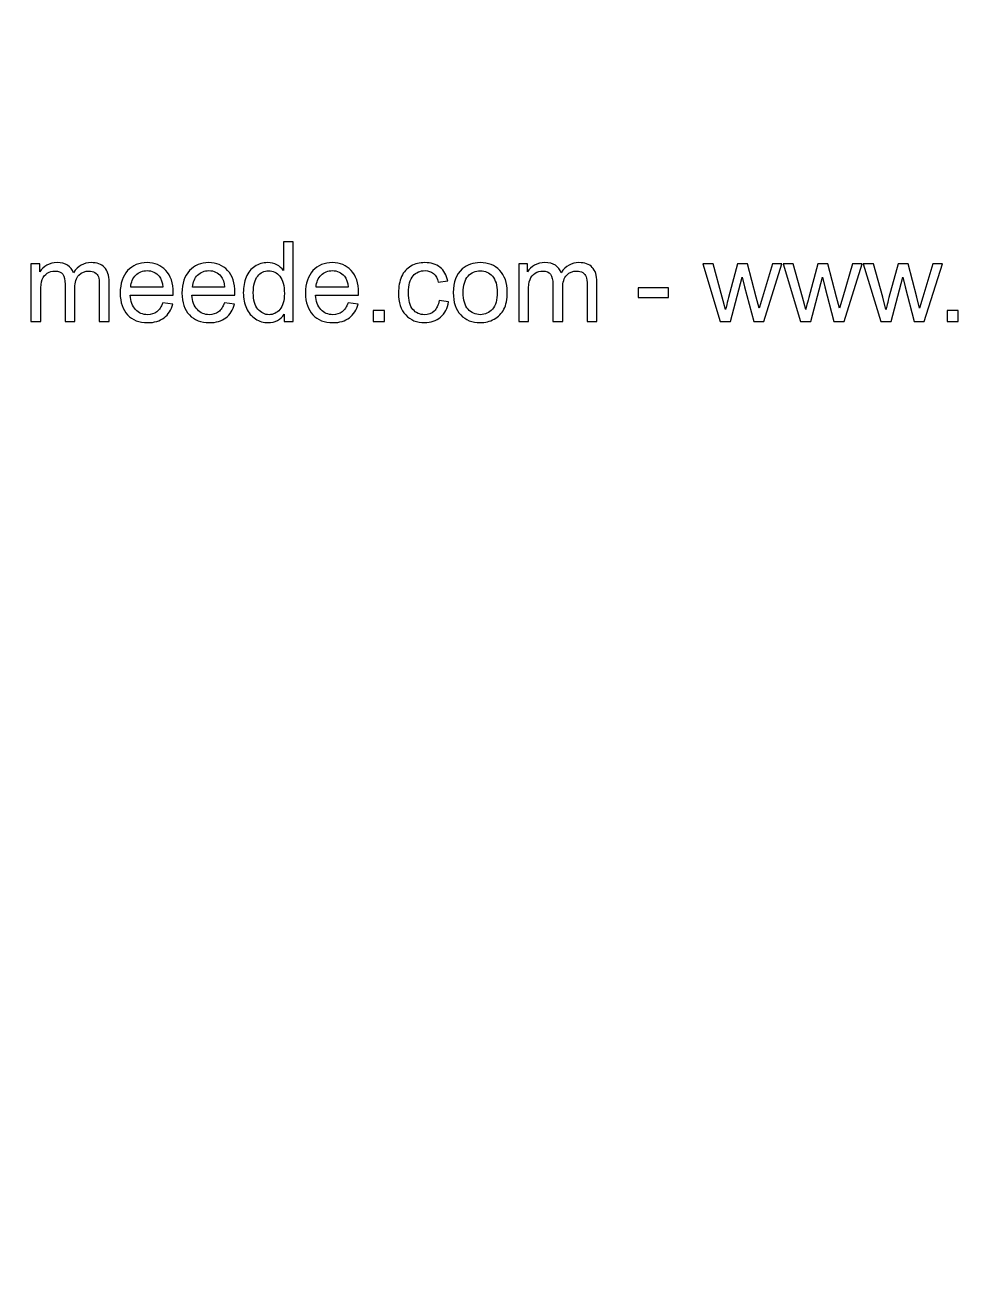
# Model space of a CAD drawing. Header units: millimetres. Extents: x -155 to 313, y -95 to 278.
# Drawn here: x -77.76 to -65.96, y 174.42 to 190.04 of the extents above; entities that cross this region are included whole.
import ezdxf

# ---------------------------------------------------------------- set-up
doc = ezdxf.new("R2010")
doc.units = ezdxf.units.MM
doc.header["$MEASUREMENT"] = 0
doc.layers.add('Layer 1', color=7, linetype='Continuous')

msp = doc.modelspace()

# ---------------------------------------------------------------- linework, layer by layer
at = {"layer": 'Layer 1', "color": 250, "lineweight": 20}
for points, knots in [([(-73.4549, 213.1171), (-73.4549, 213.1171), (-73.4549, 252.0068), (-73.4549, 252.0068), (-73.4549, 252.0068), (-73.4549, 258.2645), (-68.3312, 263.3881), (-62.0684, 263.3881), (-62.0684, 263.3881), (-62.0684, 263.3881), (-60.0864, 263.3881), (-60.0864, 263.3881), (-60.0864, 263.3881), (-59.4734, 271.3571), (-51.3971, 277.6608), (-41.5278, 277.6608), (-41.5278, 277.6608), (-31.6586, 277.6608), (-23.5874, 271.3571), (-22.9693, 263.3881), (-22.9693, 263.3881), (-22.9693, 263.3881), (-20.9873, 263.3881), (-20.9873, 263.3881), (-20.9873, 263.3881), (-14.7245, 263.3881), (-9.6008, 258.2645), (-9.6008, 252.0068), (-9.6008, 252.0068), (-9.6008, 252.0068), (-9.6008, 213.6228), (-9.6008, 213.6228), (-9.6008, 213.6228), (-7.5115, 213.2806), (-5.3762, 212.6778), (-3.2256, 211.7532), (-3.2256, 211.7532), (5.3921, 208.0599), (11.4659, 202.1036), (14.8323, 195.0285), (14.8323, 195.0285), (14.8323, 195.0285), (45.4261, 195.0285), (45.4261, 195.0285), (45.4261, 195.0285), (52.9506, 195.0285), (59.0908, 188.8986), (59.0908, 181.328), (59.0908, 181.328), (66.7124, 179.1519), (72.2907, 172.1024), (72.2907, 163.7401), (72.2907, 163.7401), (72.2907, 155.3777), (66.7124, 148.3282), (59.0908, 146.1521), (59.0908, 146.1521), (59.0908, 138.6122), (52.9506, 132.472), (45.4261, 132.472), (45.4261, 132.472), (45.4261, 132.472), (-4.564, 132.472), (-4.564, 132.472), (-4.564, 132.472), (-4.564, 132.472), (-4.564, -38.7846), (-4.564, -38.7846), (-4.564, -38.7846), (-4.564, -47.7957), (-11.9404, -55.167), (-20.9515, -55.167), (-20.9515, -55.167), (-20.9515, -55.167), (-22.4278, -55.167), (-22.4278, -55.167), (-22.4278, -55.167), (-22.4278, -55.167), (-22.4278, -59.9637), (-22.4278, -59.9637), (-22.4278, -59.9637), (-35.1629, -59.9637), (-47.8928, -59.9637), (-60.6279, -59.9637), (-60.6279, -59.9637), (-60.6279, -59.9637), (-60.6279, -55.167), (-60.6279, -55.167), (-60.6279, -55.167), (-60.6279, -55.167), (-62.1042, -55.167), (-62.1042, -55.167), (-62.1042, -55.167), (-71.1153, -55.167), (-78.4917, -47.7957), (-78.4917, -38.7846), (-78.4917, -38.7846), (-78.4917, -38.7846), (-78.4917, 132.472), (-78.4917, 132.472), (-78.4917, 132.472), (-95.155, 132.472), (-111.8184, 132.472), (-128.4817, 132.472), (-128.4817, 132.472), (-136.0063, 132.472), (-142.1516, 138.6122), (-142.1516, 146.1521), (-142.1516, 146.1521), (-149.7681, 148.3282), (-155.3464, 155.3777), (-155.3464, 163.7401), (-155.3464, 163.7401), (-155.3464, 172.1024), (-149.7681, 179.1519), (-142.1516, 181.328), (-142.1516, 181.328), (-142.1516, 188.8986), (-136.0063, 195.0285), (-128.4817, 195.0285), (-128.4817, 195.0285), (-128.4817, 195.0285), (-98.1128, 195.0285), (-98.1128, 195.0285), (-98.1128, 195.0285), (-92.9891, 206.3179), (-83.3906, 211.7992), (-73.4549, 213.1171)], [0, 0, 0, 0, 0.030303, 0.030303, 0.030303, 0.030303, 0.0606061, 0.0606061, 0.0606061, 0.0606061, 0.0909091, 0.0909091, 0.0909091, 0.0909091, 0.1212121, 0.1212121, 0.1212121, 0.1212121, 0.1515152, 0.1515152, 0.1515152, 0.1515152, 0.1818182, 0.1818182, 0.1818182, 0.1818182, 0.2121212, 0.2121212, 0.2121212, 0.2121212, 0.2424242, 0.2424242, 0.2424242, 0.2424242, 0.2727273, 0.2727273, 0.2727273, 0.2727273, 0.3030303, 0.3030303, 0.3030303, 0.3030303, 0.3333333, 0.3333333, 0.3333333, 0.3333333, 0.3636364, 0.3636364, 0.3636364, 0.3636364, 0.3939394, 0.3939394, 0.3939394, 0.3939394, 0.4242424, 0.4242424, 0.4242424, 0.4242424, 0.4545455, 0.4545455, 0.4545455, 0.4545455, 0.4848485, 0.4848485, 0.4848485, 0.4848485, 0.5151515, 0.5151515, 0.5151515, 0.5151515, 0.5454545, 0.5454545, 0.5454545, 0.5454545, 0.5757576, 0.5757576, 0.5757576, 0.5757576, 0.6060606, 0.6060606, 0.6060606, 0.6060606, 0.6363636, 0.6363636, 0.6363636, 0.6363636, 0.6666667, 0.6666667, 0.6666667, 0.6666667, 0.6969697, 0.6969697, 0.6969697, 0.6969697, 0.7272727, 0.7272727, 0.7272727, 0.7272727, 0.7575758, 0.7575758, 0.7575758, 0.7575758, 0.7878788, 0.7878788, 0.7878788, 0.7878788, 0.8181818, 0.8181818, 0.8181818, 0.8181818, 0.8484848, 0.8484848, 0.8484848, 0.8484848, 0.8787879, 0.8787879, 0.8787879, 0.8787879, 0.9090909, 0.9090909, 0.9090909, 0.9090909, 0.9393939, 0.9393939, 0.9393939, 0.9393939, 1, 1, 1, 1]), ([(-63.6571, 128.0227), (-63.6571, 128.0227), (-62.6559, 130.776), (-62.6559, 130.776), (-62.6559, 130.776), (-62.6559, 130.776), (-58.4211, 140.8854), (-57.2717, 144.8188), (-57.2717, 144.8188), (-61.3839, 143.1229), (-63.0799, 143.3068), (-64.8984, 144.5736), (-64.8984, 144.5736), (-61.3839, 145.8456), (-57.5731, 148.6909), (-58.2985, 154.0189), (-58.2985, 154.0189), (-59.0239, 159.3418), (-66.6506, 164.0619), (-65.6851, 170.8406), (-65.6851, 170.8406), (-64.7145, 177.6194), (-55.9997, 177.8595), (-56.3624, 185.1235), (-56.3624, 185.1235), (-56.7251, 192.3875), (-57.0725, 192.1883), (-57.0725, 192.1883), (-57.0725, 192.1883), (-57.0725, 192.1883), (-58.794, 192.1883), (-58.794, 192.8218), (-58.794, 192.8218), (-58.794, 193.4603), (-58.4313, 194.1244), (-58.4313, 194.1244), (-58.4313, 194.1244), (-59.7135, 194.3696), (-59.5858, 196.2597), (-58.6152, 196.7245), (-58.6152, 196.7245), (-58.6152, 196.7245), (-60.306, 197.0259), (-59.642, 198.1446), (-59.642, 198.1446), (-58.9779, 199.2633), (-56.8273, 199.9938), (-56.6485, 199.2072), (-56.6485, 199.2072), (-56.4646, 198.4205), (-56.4952, 198.1446), (-56.4952, 198.1446), (-56.4952, 198.1446), (-56.4952, 198.1446), (-54.5898, 201.8686), (-52.8683, 201.8379), (-52.8683, 201.8379), (-51.1417, 201.8073), (-50.6615, 200.2646), (-50.6615, 200.2646), (-50.6615, 200.2646), (-50.6615, 200.2646), (-45.9108, 198.2059), (-45.7933, 194.6403), (-45.7933, 194.6403), (-45.6707, 191.0696), (-48.3015, 192.0657), (-48.5722, 189.4656), (-48.5722, 189.4656), (-48.843, 186.8654), (-47.6374, 186.3802), (-46.5749, 186.6815), (-46.5749, 186.6815), (-45.5174, 186.988), (-41.4768, 190.3902), (-38.8715, 193.353), (-38.8715, 193.353), (-36.2714, 196.321), (-35.4847, 197.833), (-34.0901, 198.4971), (-34.0901, 198.4971), (-34.1514, 199.8304), (-34.509, 199.626), (-34.509, 199.626), (-34.509, 199.626), (-34.509, 199.626), (-36.016, 198.635), (-36.6085, 199.8406), (-36.6085, 199.8406), (-39.7961, 197.1894), (-41.5943, 194.8089), (-41.5943, 194.8089), (-41.5943, 194.8089), (-41.5943, 194.8089), (-65.0772, 219.9827), (-85.1734, 199.4064), (-85.1734, 199.4064), (-112.365, 171.2595), (-65.0517, 129.2487), (-63.6571, 128.0227)], [0, 0, 0, 0, 0.0384615, 0.0384615, 0.0384615, 0.0384615, 0.0769231, 0.0769231, 0.0769231, 0.0769231, 0.1153846, 0.1153846, 0.1153846, 0.1153846, 0.1538462, 0.1538462, 0.1538462, 0.1538462, 0.1923077, 0.1923077, 0.1923077, 0.1923077, 0.2307692, 0.2307692, 0.2307692, 0.2307692, 0.2692308, 0.2692308, 0.2692308, 0.2692308, 0.3076923, 0.3076923, 0.3076923, 0.3076923, 0.3461538, 0.3461538, 0.3461538, 0.3461538, 0.3846154, 0.3846154, 0.3846154, 0.3846154, 0.4230769, 0.4230769, 0.4230769, 0.4230769, 0.4615385, 0.4615385, 0.4615385, 0.4615385, 0.5, 0.5, 0.5, 0.5, 0.5384615, 0.5384615, 0.5384615, 0.5384615, 0.5769231, 0.5769231, 0.5769231, 0.5769231, 0.6153846, 0.6153846, 0.6153846, 0.6153846, 0.6538462, 0.6538462, 0.6538462, 0.6538462, 0.6923077, 0.6923077, 0.6923077, 0.6923077, 0.7307692, 0.7307692, 0.7307692, 0.7307692, 0.7692308, 0.7692308, 0.7692308, 0.7692308, 0.8076923, 0.8076923, 0.8076923, 0.8076923, 0.8461538, 0.8461538, 0.8461538, 0.8461538, 0.8846154, 0.8846154, 0.8846154, 0.8846154, 0.9230769, 0.9230769, 0.9230769, 0.9230769, 1, 1, 1, 1])]:
    msp.add_open_spline(points, degree=3, knots=knots, dxfattribs=at)
at = {"layer": 'Layer 1', "color": 7}
for points, knots in [([(-74.5073, 186.3209), (-74.5073, 186.3209), (-74.5073, 186.4126), (-74.5073, 186.4126), (-74.5073, 186.4126), (-74.5531, 186.3413), (-74.6204, 186.3056), (-74.7094, 186.3056), (-74.7094, 186.3056), (-74.767, 186.3056), (-74.8199, 186.3214), (-74.868, 186.3532), (-74.868, 186.3532), (-74.9163, 186.3848), (-74.9537, 186.4291), (-74.9804, 186.4858), (-74.9804, 186.4858), (-75.0069, 186.5427), (-75.0201, 186.6079), (-75.0201, 186.6818), (-75.0201, 186.6818), (-75.0201, 186.7538), (-75.008, 186.819), (-74.9841, 186.8778), (-74.9841, 186.8778), (-74.96, 186.9363), (-74.924, 186.9814), (-74.8759, 187.0125), (-74.8759, 187.0125), (-74.8281, 187.0438), (-74.7742, 187.0594), (-74.715, 187.0594), (-74.715, 187.0594), (-74.6713, 187.0594), (-74.6325, 187.0501), (-74.5986, 187.0318), (-74.5986, 187.0318), (-74.5647, 187.0134), (-74.5371, 186.9893), (-74.5157, 186.9598), (-74.5157, 186.9598), (-74.5157, 186.9598), (-74.5157, 187.3186), (-74.5157, 187.3186), (-74.5157, 187.3186), (-74.5157, 187.3186), (-74.3931, 187.3186), (-74.3931, 187.3186), (-74.3931, 187.3186), (-74.3931, 187.3186), (-74.3931, 186.3209), (-74.3931, 186.3209), (-74.3931, 186.3209), (-74.3931, 186.3209), (-74.5073, 186.3209), (-74.5073, 186.3209)], [0, 0, 0, 0, 0.0666667, 0.0666667, 0.0666667, 0.0666667, 0.1333333, 0.1333333, 0.1333333, 0.1333333, 0.2, 0.2, 0.2, 0.2, 0.2666667, 0.2666667, 0.2666667, 0.2666667, 0.3333333, 0.3333333, 0.3333333, 0.3333333, 0.4, 0.4, 0.4, 0.4, 0.4666667, 0.4666667, 0.4666667, 0.4666667, 0.5333333, 0.5333333, 0.5333333, 0.5333333, 0.6, 0.6, 0.6, 0.6, 0.6666667, 0.6666667, 0.6666667, 0.6666667, 0.7333333, 0.7333333, 0.7333333, 0.7333333, 0.8, 0.8, 0.8, 0.8, 0.8666667, 0.8666667, 0.8666667, 0.8666667, 1, 1, 1, 1]), ([(-77.6848, 186.3209), (-77.6848, 186.3209), (-77.6848, 187.0441), (-77.6848, 187.0441), (-77.6848, 187.0441), (-77.6848, 187.0441), (-77.5748, 187.0441), (-77.5748, 187.0441), (-77.5748, 187.0441), (-77.5748, 187.0441), (-77.5748, 186.9419), (-77.5748, 186.9419), (-77.5748, 186.9419), (-77.5522, 186.9772), (-77.522, 187.0058), (-77.4844, 187.0271), (-77.4844, 187.0271), (-77.4468, 187.0487), (-77.4041, 187.0594), (-77.356, 187.0594), (-77.356, 187.0594), (-77.3026, 187.0594), (-77.2587, 187.0483), (-77.2245, 187.0262), (-77.2245, 187.0262), (-77.1904, 187.0039), (-77.1663, 186.973), (-77.1523, 186.9331), (-77.1523, 186.9331), (-77.0947, 187.0174), (-77.0202, 187.0594), (-76.9282, 187.0594), (-76.9282, 187.0594), (-76.8562, 187.0594), (-76.8007, 187.0397), (-76.7622, 187), (-76.7622, 187), (-76.7234, 186.9602), (-76.7039, 186.8992), (-76.7039, 186.8167), (-76.7039, 186.8167), (-76.7039, 186.8167), (-76.7039, 186.3209), (-76.7039, 186.3209), (-76.7039, 186.3209), (-76.7039, 186.3209), (-76.8265, 186.3209), (-76.8265, 186.3209), (-76.8265, 186.3209), (-76.8265, 186.3209), (-76.8265, 186.7761), (-76.8265, 186.7761), (-76.8265, 186.7761), (-76.8265, 186.8248), (-76.8307, 186.8601), (-76.8386, 186.8817), (-76.8386, 186.8817), (-76.8465, 186.9033), (-76.8609, 186.9205), (-76.882, 186.9338), (-76.882, 186.9338), (-76.9029, 186.947), (-76.9275, 186.9535), (-76.9556, 186.9535), (-76.9556, 186.9535), (-77.0067, 186.9535), (-77.049, 186.9366), (-77.0827, 186.9029), (-77.0827, 186.9029), (-77.1163, 186.869), (-77.133, 186.8149), (-77.133, 186.7405), (-77.133, 186.7405), (-77.133, 186.7405), (-77.133, 186.3209), (-77.133, 186.3209), (-77.133, 186.3209), (-77.133, 186.3209), (-77.2557, 186.3209), (-77.2557, 186.3209), (-77.2557, 186.3209), (-77.2557, 186.3209), (-77.2557, 186.7902), (-77.2557, 186.7902), (-77.2557, 186.7902), (-77.2557, 186.8446), (-77.2657, 186.8855), (-77.2856, 186.9126), (-77.2856, 186.9126), (-77.3056, 186.9398), (-77.3383, 186.9535), (-77.3836, 186.9535), (-77.3836, 186.9535), (-77.418, 186.9535), (-77.4498, 186.9444), (-77.4791, 186.9263), (-77.4791, 186.9263), (-77.5083, 186.9082), (-77.5295, 186.8817), (-77.5427, 186.8467), (-77.5427, 186.8467), (-77.5557, 186.8118), (-77.5622, 186.7614), (-77.5622, 186.6957), (-77.5622, 186.6957), (-77.5622, 186.6957), (-77.5622, 186.3209), (-77.5622, 186.3209), (-77.5622, 186.3209), (-77.5622, 186.3209), (-77.6848, 186.3209), (-77.6848, 186.3209)], [0, 0, 0, 0, 0.0344828, 0.0344828, 0.0344828, 0.0344828, 0.0689655, 0.0689655, 0.0689655, 0.0689655, 0.1034483, 0.1034483, 0.1034483, 0.1034483, 0.137931, 0.137931, 0.137931, 0.137931, 0.1724138, 0.1724138, 0.1724138, 0.1724138, 0.2068966, 0.2068966, 0.2068966, 0.2068966, 0.2413793, 0.2413793, 0.2413793, 0.2413793, 0.2758621, 0.2758621, 0.2758621, 0.2758621, 0.3103448, 0.3103448, 0.3103448, 0.3103448, 0.3448276, 0.3448276, 0.3448276, 0.3448276, 0.3793103, 0.3793103, 0.3793103, 0.3793103, 0.4137931, 0.4137931, 0.4137931, 0.4137931, 0.4482759, 0.4482759, 0.4482759, 0.4482759, 0.4827586, 0.4827586, 0.4827586, 0.4827586, 0.5172414, 0.5172414, 0.5172414, 0.5172414, 0.5517241, 0.5517241, 0.5517241, 0.5517241, 0.5862069, 0.5862069, 0.5862069, 0.5862069, 0.6206897, 0.6206897, 0.6206897, 0.6206897, 0.6551724, 0.6551724, 0.6551724, 0.6551724, 0.6896552, 0.6896552, 0.6896552, 0.6896552, 0.7241379, 0.7241379, 0.7241379, 0.7241379, 0.7586207, 0.7586207, 0.7586207, 0.7586207, 0.7931034, 0.7931034, 0.7931034, 0.7931034, 0.8275862, 0.8275862, 0.8275862, 0.8275862, 0.862069, 0.862069, 0.862069, 0.862069, 0.8965517, 0.8965517, 0.8965517, 0.8965517, 0.9310345, 0.9310345, 0.9310345, 0.9310345, 1, 1, 1, 1]), ([(-76.0309, 186.555), (-76.0309, 186.555), (-75.9041, 186.5383), (-75.9041, 186.5383), (-75.9041, 186.5383), (-75.9238, 186.4647), (-75.9607, 186.4073), (-76.0146, 186.3666), (-76.0146, 186.3666), (-76.0685, 186.326), (-76.1372, 186.3056), (-76.2211, 186.3056), (-76.2211, 186.3056), (-76.3265, 186.3056), (-76.4101, 186.3381), (-76.4719, 186.4031), (-76.4719, 186.4031), (-76.5337, 186.4679), (-76.5645, 186.5592), (-76.5645, 186.6764), (-76.5645, 186.6764), (-76.5645, 186.7977), (-76.5334, 186.892), (-76.471, 186.9588), (-76.471, 186.9588), (-76.4085, 187.026), (-76.3274, 187.0594), (-76.2278, 187.0594), (-76.2278, 187.0594), (-76.1314, 187.0594), (-76.0527, 187.0267), (-75.9916, 186.9609), (-75.9916, 186.9609), (-75.9305, 186.8952), (-75.8999, 186.8028), (-75.8999, 186.6836), (-75.8999, 186.6836), (-75.8999, 186.6764), (-75.9001, 186.6655), (-75.9006, 186.6511), (-75.9006, 186.6511), (-75.9006, 186.6511), (-76.4391, 186.6511), (-76.4391, 186.6511), (-76.4391, 186.6511), (-76.4345, 186.5719), (-76.4122, 186.5111), (-76.3718, 186.4691), (-76.3718, 186.4691), (-76.3316, 186.427), (-76.2812, 186.4059), (-76.2211, 186.4059), (-76.2211, 186.4059), (-76.1763, 186.4059), (-76.1379, 186.4177), (-76.1063, 186.4414), (-76.1063, 186.4414), (-76.0745, 186.4651), (-76.0495, 186.503), (-76.0309, 186.555)], [0, 0, 0, 0, 0.0625, 0.0625, 0.0625, 0.0625, 0.125, 0.125, 0.125, 0.125, 0.1875, 0.1875, 0.1875, 0.1875, 0.25, 0.25, 0.25, 0.25, 0.3125, 0.3125, 0.3125, 0.3125, 0.375, 0.375, 0.375, 0.375, 0.4375, 0.4375, 0.4375, 0.4375, 0.5, 0.5, 0.5, 0.5, 0.5625, 0.5625, 0.5625, 0.5625, 0.625, 0.625, 0.625, 0.625, 0.6875, 0.6875, 0.6875, 0.6875, 0.75, 0.75, 0.75, 0.75, 0.8125, 0.8125, 0.8125, 0.8125, 0.875, 0.875, 0.875, 0.875, 1, 1, 1, 1]), ([(-75.2559, 186.555), (-75.2559, 186.555), (-75.1291, 186.5383), (-75.1291, 186.5383), (-75.1291, 186.5383), (-75.1488, 186.4647), (-75.1857, 186.4073), (-75.2396, 186.3666), (-75.2396, 186.3666), (-75.2935, 186.326), (-75.3622, 186.3056), (-75.4461, 186.3056), (-75.4461, 186.3056), (-75.5515, 186.3056), (-75.6351, 186.3381), (-75.6969, 186.4031), (-75.6969, 186.4031), (-75.7587, 186.4679), (-75.7895, 186.5592), (-75.7895, 186.6764), (-75.7895, 186.6764), (-75.7895, 186.7977), (-75.7584, 186.892), (-75.696, 186.9588), (-75.696, 186.9588), (-75.6335, 187.026), (-75.5524, 187.0594), (-75.4528, 187.0594), (-75.4528, 187.0594), (-75.3564, 187.0594), (-75.2777, 187.0267), (-75.2166, 186.9609), (-75.2166, 186.9609), (-75.1555, 186.8952), (-75.1249, 186.8028), (-75.1249, 186.6836), (-75.1249, 186.6836), (-75.1249, 186.6764), (-75.1251, 186.6655), (-75.1256, 186.6511), (-75.1256, 186.6511), (-75.1256, 186.6511), (-75.6641, 186.6511), (-75.6641, 186.6511), (-75.6641, 186.6511), (-75.6595, 186.5719), (-75.6372, 186.5111), (-75.5968, 186.4691), (-75.5968, 186.4691), (-75.5566, 186.427), (-75.5062, 186.4059), (-75.4461, 186.4059), (-75.4461, 186.4059), (-75.4013, 186.4059), (-75.3629, 186.4177), (-75.3313, 186.4414), (-75.3313, 186.4414), (-75.2995, 186.4651), (-75.2745, 186.503), (-75.2559, 186.555)], [0, 0, 0, 0, 0.0625, 0.0625, 0.0625, 0.0625, 0.125, 0.125, 0.125, 0.125, 0.1875, 0.1875, 0.1875, 0.1875, 0.25, 0.25, 0.25, 0.25, 0.3125, 0.3125, 0.3125, 0.3125, 0.375, 0.375, 0.375, 0.375, 0.4375, 0.4375, 0.4375, 0.4375, 0.5, 0.5, 0.5, 0.5, 0.5625, 0.5625, 0.5625, 0.5625, 0.625, 0.625, 0.625, 0.625, 0.6875, 0.6875, 0.6875, 0.6875, 0.75, 0.75, 0.75, 0.75, 0.8125, 0.8125, 0.8125, 0.8125, 0.875, 0.875, 0.875, 0.875, 1, 1, 1, 1]), ([(-73.7059, 186.555), (-73.7059, 186.555), (-73.5791, 186.5383), (-73.5791, 186.5383), (-73.5791, 186.5383), (-73.5988, 186.4647), (-73.6357, 186.4073), (-73.6896, 186.3666), (-73.6896, 186.3666), (-73.7435, 186.326), (-73.8122, 186.3056), (-73.8961, 186.3056), (-73.8961, 186.3056), (-74.0015, 186.3056), (-74.0851, 186.3381), (-74.1469, 186.4031), (-74.1469, 186.4031), (-74.2087, 186.4679), (-74.2395, 186.5592), (-74.2395, 186.6764), (-74.2395, 186.6764), (-74.2395, 186.7977), (-74.2084, 186.892), (-74.146, 186.9588), (-74.146, 186.9588), (-74.0835, 187.026), (-74.0024, 187.0594), (-73.9028, 187.0594), (-73.9028, 187.0594), (-73.8064, 187.0594), (-73.7277, 187.0267), (-73.6666, 186.9609), (-73.6666, 186.9609), (-73.6055, 186.8952), (-73.5749, 186.8028), (-73.5749, 186.6836), (-73.5749, 186.6836), (-73.5749, 186.6764), (-73.5751, 186.6655), (-73.5756, 186.6511), (-73.5756, 186.6511), (-73.5756, 186.6511), (-74.1141, 186.6511), (-74.1141, 186.6511), (-74.1141, 186.6511), (-74.1095, 186.5719), (-74.0872, 186.5111), (-74.0468, 186.4691), (-74.0468, 186.4691), (-74.0066, 186.427), (-73.9562, 186.4059), (-73.8961, 186.4059), (-73.8961, 186.4059), (-73.8513, 186.4059), (-73.8129, 186.4177), (-73.7813, 186.4414), (-73.7813, 186.4414), (-73.7495, 186.4651), (-73.7245, 186.503), (-73.7059, 186.555)], [0, 0, 0, 0, 0.0625, 0.0625, 0.0625, 0.0625, 0.125, 0.125, 0.125, 0.125, 0.1875, 0.1875, 0.1875, 0.1875, 0.25, 0.25, 0.25, 0.25, 0.3125, 0.3125, 0.3125, 0.3125, 0.375, 0.375, 0.375, 0.375, 0.4375, 0.4375, 0.4375, 0.4375, 0.5, 0.5, 0.5, 0.5, 0.5625, 0.5625, 0.5625, 0.5625, 0.625, 0.625, 0.625, 0.625, 0.6875, 0.6875, 0.6875, 0.6875, 0.75, 0.75, 0.75, 0.75, 0.8125, 0.8125, 0.8125, 0.8125, 0.875, 0.875, 0.875, 0.875, 1, 1, 1, 1]), ([(-72.5647, 186.5856), (-72.5647, 186.5856), (-72.4448, 186.5689), (-72.4448, 186.5689), (-72.4448, 186.5689), (-72.4581, 186.4865), (-72.4915, 186.4222), (-72.5456, 186.3755), (-72.5456, 186.3755), (-72.5997, 186.3288), (-72.6664, 186.3056), (-72.7451, 186.3056), (-72.7451, 186.3056), (-72.8438, 186.3056), (-72.9232, 186.3379), (-72.9832, 186.4024), (-72.9832, 186.4024), (-73.0433, 186.467), (-73.0733, 186.5594), (-73.0733, 186.6797), (-73.0733, 186.6797), (-73.0733, 186.7577), (-73.0603, 186.8258), (-73.0345, 186.8843), (-73.0345, 186.8843), (-73.0087, 186.9426), (-72.9695, 186.9865), (-72.9165, 187.0155), (-72.9165, 187.0155), (-72.8638, 187.0448), (-72.8064, 187.0594), (-72.7442, 187.0594), (-72.7442, 187.0594), (-72.6659, 187.0594), (-72.6016, 187.0397), (-72.5519, 187), (-72.5519, 187), (-72.502, 186.9602), (-72.4699, 186.9038), (-72.456, 186.8309), (-72.456, 186.8309), (-72.456, 186.8309), (-72.5744, 186.8128), (-72.5744, 186.8128), (-72.5744, 186.8128), (-72.5858, 186.8613), (-72.6058, 186.8978), (-72.6348, 186.9224), (-72.6348, 186.9224), (-72.6636, 186.9468), (-72.6984, 186.9591), (-72.7393, 186.9591), (-72.7393, 186.9591), (-72.8011, 186.9591), (-72.8512, 186.937), (-72.89, 186.8929), (-72.89, 186.8929), (-72.9286, 186.8485), (-72.9479, 186.7789), (-72.9479, 186.6832), (-72.9479, 186.6832), (-72.9479, 186.5861), (-72.9293, 186.5157), (-72.8921, 186.4719), (-72.8921, 186.4719), (-72.8547, 186.428), (-72.8062, 186.4059), (-72.7465, 186.4059), (-72.7465, 186.4059), (-72.6982, 186.4059), (-72.658, 186.4205), (-72.626, 186.45), (-72.626, 186.45), (-72.5937, 186.4793), (-72.5733, 186.5246), (-72.5647, 186.5856)], [0, 0, 0, 0, 0.05, 0.05, 0.05, 0.05, 0.1, 0.1, 0.1, 0.1, 0.15, 0.15, 0.15, 0.15, 0.2, 0.2, 0.2, 0.2, 0.25, 0.25, 0.25, 0.25, 0.3, 0.3, 0.3, 0.3, 0.35, 0.35, 0.35, 0.35, 0.4, 0.4, 0.4, 0.4, 0.45, 0.45, 0.45, 0.45, 0.5, 0.5, 0.5, 0.5, 0.55, 0.55, 0.55, 0.55, 0.6, 0.6, 0.6, 0.6, 0.65, 0.65, 0.65, 0.65, 0.7, 0.7, 0.7, 0.7, 0.75, 0.75, 0.75, 0.75, 0.8, 0.8, 0.8, 0.8, 0.85, 0.85, 0.85, 0.85, 0.9, 0.9, 0.9, 0.9, 1, 1, 1, 1]), ([(-72.3863, 186.6825), (-72.3863, 186.816), (-72.3492, 186.915), (-72.2746, 186.9793), (-72.2746, 186.9793), (-72.2126, 187.0327), (-72.1367, 187.0594), (-72.0473, 187.0594), (-72.0473, 187.0594), (-71.9481, 187.0594), (-71.8668, 187.0269), (-71.8036, 186.9619), (-71.8036, 186.9619), (-71.7407, 186.8971), (-71.7091, 186.8072), (-71.7091, 186.6927), (-71.7091, 186.6927), (-71.7091, 186.5998), (-71.7231, 186.5269), (-71.7509, 186.4737), (-71.7509, 186.4737), (-71.7788, 186.4205), (-71.8194, 186.3792), (-71.8728, 186.3497), (-71.8728, 186.3497), (-71.926, 186.3202), (-71.9843, 186.3056), (-72.0473, 186.3056), (-72.0473, 186.3056), (-72.1485, 186.3056), (-72.2303, 186.3379), (-72.2927, 186.4026), (-72.2927, 186.4026), (-72.3552, 186.4674), (-72.3863, 186.5608), (-72.3863, 186.6825)], [0, 0, 0, 0, 0.1, 0.1, 0.1, 0.1, 0.2, 0.2, 0.2, 0.2, 0.3, 0.3, 0.3, 0.3, 0.4, 0.4, 0.4, 0.4, 0.5, 0.5, 0.5, 0.5, 0.6, 0.6, 0.6, 0.6, 0.7, 0.7, 0.7, 0.7, 0.8, 0.8, 0.8, 0.8, 1, 1, 1, 1]), ([(-71.5653, 186.3209), (-71.5653, 186.3209), (-71.5653, 187.0441), (-71.5653, 187.0441), (-71.5653, 187.0441), (-71.5653, 187.0441), (-71.4553, 187.0441), (-71.4553, 187.0441), (-71.4553, 187.0441), (-71.4553, 187.0441), (-71.4553, 186.9419), (-71.4553, 186.9419), (-71.4553, 186.9419), (-71.4327, 186.9772), (-71.4025, 187.0058), (-71.3649, 187.0271), (-71.3649, 187.0271), (-71.3273, 187.0487), (-71.2846, 187.0594), (-71.2365, 187.0594), (-71.2365, 187.0594), (-71.1831, 187.0594), (-71.1392, 187.0483), (-71.105, 187.0262), (-71.105, 187.0262), (-71.0709, 187.0039), (-71.0468, 186.973), (-71.0328, 186.9331), (-71.0328, 186.9331), (-70.9752, 187.0174), (-70.9007, 187.0594), (-70.8087, 187.0594), (-70.8087, 187.0594), (-70.7367, 187.0594), (-70.6812, 187.0397), (-70.6427, 187), (-70.6427, 187), (-70.6039, 186.9602), (-70.5844, 186.8992), (-70.5844, 186.8167), (-70.5844, 186.8167), (-70.5844, 186.8167), (-70.5844, 186.3209), (-70.5844, 186.3209), (-70.5844, 186.3209), (-70.5844, 186.3209), (-70.707, 186.3209), (-70.707, 186.3209), (-70.707, 186.3209), (-70.707, 186.3209), (-70.707, 186.7761), (-70.707, 186.7761), (-70.707, 186.7761), (-70.707, 186.8248), (-70.7112, 186.8601), (-70.7191, 186.8817), (-70.7191, 186.8817), (-70.727, 186.9033), (-70.7414, 186.9205), (-70.7625, 186.9338), (-70.7625, 186.9338), (-70.7834, 186.947), (-70.808, 186.9535), (-70.8361, 186.9535), (-70.8361, 186.9535), (-70.8872, 186.9535), (-70.9295, 186.9366), (-70.9632, 186.9029), (-70.9632, 186.9029), (-70.9968, 186.869), (-71.0135, 186.8149), (-71.0135, 186.7405), (-71.0135, 186.7405), (-71.0135, 186.7405), (-71.0135, 186.3209), (-71.0135, 186.3209), (-71.0135, 186.3209), (-71.0135, 186.3209), (-71.1362, 186.3209), (-71.1362, 186.3209), (-71.1362, 186.3209), (-71.1362, 186.3209), (-71.1362, 186.7902), (-71.1362, 186.7902), (-71.1362, 186.7902), (-71.1362, 186.8446), (-71.1462, 186.8855), (-71.1661, 186.9126), (-71.1661, 186.9126), (-71.1861, 186.9398), (-71.2188, 186.9535), (-71.2641, 186.9535), (-71.2641, 186.9535), (-71.2985, 186.9535), (-71.3303, 186.9444), (-71.3596, 186.9263), (-71.3596, 186.9263), (-71.3888, 186.9082), (-71.41, 186.8817), (-71.4232, 186.8467), (-71.4232, 186.8467), (-71.4362, 186.8118), (-71.4427, 186.7614), (-71.4427, 186.6957), (-71.4427, 186.6957), (-71.4427, 186.6957), (-71.4427, 186.3209), (-71.4427, 186.3209), (-71.4427, 186.3209), (-71.4427, 186.3209), (-71.5653, 186.3209), (-71.5653, 186.3209)], [0, 0, 0, 0, 0.0344828, 0.0344828, 0.0344828, 0.0344828, 0.0689655, 0.0689655, 0.0689655, 0.0689655, 0.1034483, 0.1034483, 0.1034483, 0.1034483, 0.137931, 0.137931, 0.137931, 0.137931, 0.1724138, 0.1724138, 0.1724138, 0.1724138, 0.2068966, 0.2068966, 0.2068966, 0.2068966, 0.2413793, 0.2413793, 0.2413793, 0.2413793, 0.2758621, 0.2758621, 0.2758621, 0.2758621, 0.3103448, 0.3103448, 0.3103448, 0.3103448, 0.3448276, 0.3448276, 0.3448276, 0.3448276, 0.3793103, 0.3793103, 0.3793103, 0.3793103, 0.4137931, 0.4137931, 0.4137931, 0.4137931, 0.4482759, 0.4482759, 0.4482759, 0.4482759, 0.4827586, 0.4827586, 0.4827586, 0.4827586, 0.5172414, 0.5172414, 0.5172414, 0.5172414, 0.5517241, 0.5517241, 0.5517241, 0.5517241, 0.5862069, 0.5862069, 0.5862069, 0.5862069, 0.6206897, 0.6206897, 0.6206897, 0.6206897, 0.6551724, 0.6551724, 0.6551724, 0.6551724, 0.6896552, 0.6896552, 0.6896552, 0.6896552, 0.7241379, 0.7241379, 0.7241379, 0.7241379, 0.7586207, 0.7586207, 0.7586207, 0.7586207, 0.7931034, 0.7931034, 0.7931034, 0.7931034, 0.8275862, 0.8275862, 0.8275862, 0.8275862, 0.862069, 0.862069, 0.862069, 0.862069, 0.8965517, 0.8965517, 0.8965517, 0.8965517, 0.9310345, 0.9310345, 0.9310345, 0.9310345, 1, 1, 1, 1]), ([(-69.0364, 186.3209), (-69.0364, 186.3209), (-69.2549, 187.0441), (-69.2549, 187.0441), (-69.2549, 187.0441), (-69.2549, 187.0441), (-69.1267, 187.0441), (-69.1267, 187.0441), (-69.1267, 187.0441), (-69.1267, 187.0441), (-69.0113, 186.6268), (-69.0113, 186.6268), (-69.0113, 186.6268), (-69.0113, 186.6268), (-68.9704, 186.4714), (-68.9704, 186.4714), (-68.9704, 186.4714), (-68.9688, 186.4791), (-68.9563, 186.5287), (-68.933, 186.6205), (-68.933, 186.6205), (-68.933, 186.6205), (-68.8186, 187.0441), (-68.8186, 187.0441), (-68.8186, 187.0441), (-68.8186, 187.0441), (-68.6929, 187.0441), (-68.6929, 187.0441), (-68.6929, 187.0441), (-68.6929, 187.0441), (-68.584, 186.6242), (-68.584, 186.6242), (-68.584, 186.6242), (-68.584, 186.6242), (-68.5485, 186.4865), (-68.5485, 186.4865), (-68.5485, 186.4865), (-68.5485, 186.4865), (-68.5069, 186.6261), (-68.5069, 186.6261), (-68.5069, 186.6261), (-68.5069, 186.6261), (-68.382, 187.0441), (-68.382, 187.0441), (-68.382, 187.0441), (-68.382, 187.0441), (-68.2628, 187.0441), (-68.2628, 187.0441), (-68.2628, 187.0441), (-68.2628, 187.0441), (-68.4897, 186.3209), (-68.4897, 186.3209), (-68.4897, 186.3209), (-68.4897, 186.3209), (-68.6165, 186.3209), (-68.6165, 186.3209), (-68.6165, 186.3209), (-68.6165, 186.3209), (-68.7312, 186.7536), (-68.7312, 186.7536), (-68.7312, 186.7536), (-68.7312, 186.7536), (-68.7603, 186.8773), (-68.7603, 186.8773), (-68.7603, 186.8773), (-68.7603, 186.8773), (-68.9066, 186.3209), (-68.9066, 186.3209), (-68.9066, 186.3209), (-68.9066, 186.3209), (-69.0364, 186.3209), (-69.0364, 186.3209)], [0, 0, 0, 0, 0.0526316, 0.0526316, 0.0526316, 0.0526316, 0.1052632, 0.1052632, 0.1052632, 0.1052632, 0.1578947, 0.1578947, 0.1578947, 0.1578947, 0.2105263, 0.2105263, 0.2105263, 0.2105263, 0.2631579, 0.2631579, 0.2631579, 0.2631579, 0.3157895, 0.3157895, 0.3157895, 0.3157895, 0.3684211, 0.3684211, 0.3684211, 0.3684211, 0.4210526, 0.4210526, 0.4210526, 0.4210526, 0.4736842, 0.4736842, 0.4736842, 0.4736842, 0.5263158, 0.5263158, 0.5263158, 0.5263158, 0.5789474, 0.5789474, 0.5789474, 0.5789474, 0.6315789, 0.6315789, 0.6315789, 0.6315789, 0.6842105, 0.6842105, 0.6842105, 0.6842105, 0.7368421, 0.7368421, 0.7368421, 0.7368421, 0.7894737, 0.7894737, 0.7894737, 0.7894737, 0.8421053, 0.8421053, 0.8421053, 0.8421053, 0.8947368, 0.8947368, 0.8947368, 0.8947368, 1, 1, 1, 1]), ([(-68.0301, 186.3209), (-68.0301, 186.3209), (-68.2486, 187.0441), (-68.2486, 187.0441), (-68.2486, 187.0441), (-68.2486, 187.0441), (-68.1204, 187.0441), (-68.1204, 187.0441), (-68.1204, 187.0441), (-68.1204, 187.0441), (-68.005, 186.6268), (-68.005, 186.6268), (-68.005, 186.6268), (-68.005, 186.6268), (-67.9641, 186.4714), (-67.9641, 186.4714), (-67.9641, 186.4714), (-67.9625, 186.4791), (-67.95, 186.5287), (-67.9267, 186.6205), (-67.9267, 186.6205), (-67.9267, 186.6205), (-67.8123, 187.0441), (-67.8123, 187.0441), (-67.8123, 187.0441), (-67.8123, 187.0441), (-67.6866, 187.0441), (-67.6866, 187.0441), (-67.6866, 187.0441), (-67.6866, 187.0441), (-67.5777, 186.6242), (-67.5777, 186.6242), (-67.5777, 186.6242), (-67.5777, 186.6242), (-67.5422, 186.4865), (-67.5422, 186.4865), (-67.5422, 186.4865), (-67.5422, 186.4865), (-67.5006, 186.6261), (-67.5006, 186.6261), (-67.5006, 186.6261), (-67.5006, 186.6261), (-67.3757, 187.0441), (-67.3757, 187.0441), (-67.3757, 187.0441), (-67.3757, 187.0441), (-67.2565, 187.0441), (-67.2565, 187.0441), (-67.2565, 187.0441), (-67.2565, 187.0441), (-67.4834, 186.3209), (-67.4834, 186.3209), (-67.4834, 186.3209), (-67.4834, 186.3209), (-67.6102, 186.3209), (-67.6102, 186.3209), (-67.6102, 186.3209), (-67.6102, 186.3209), (-67.7249, 186.7536), (-67.7249, 186.7536), (-67.7249, 186.7536), (-67.7249, 186.7536), (-67.754, 186.8773), (-67.754, 186.8773), (-67.754, 186.8773), (-67.754, 186.8773), (-67.9003, 186.3209), (-67.9003, 186.3209), (-67.9003, 186.3209), (-67.9003, 186.3209), (-68.0301, 186.3209), (-68.0301, 186.3209)], [0, 0, 0, 0, 0.0526316, 0.0526316, 0.0526316, 0.0526316, 0.1052632, 0.1052632, 0.1052632, 0.1052632, 0.1578947, 0.1578947, 0.1578947, 0.1578947, 0.2105263, 0.2105263, 0.2105263, 0.2105263, 0.2631579, 0.2631579, 0.2631579, 0.2631579, 0.3157895, 0.3157895, 0.3157895, 0.3157895, 0.3684211, 0.3684211, 0.3684211, 0.3684211, 0.4210526, 0.4210526, 0.4210526, 0.4210526, 0.4736842, 0.4736842, 0.4736842, 0.4736842, 0.5263158, 0.5263158, 0.5263158, 0.5263158, 0.5789474, 0.5789474, 0.5789474, 0.5789474, 0.6315789, 0.6315789, 0.6315789, 0.6315789, 0.6842105, 0.6842105, 0.6842105, 0.6842105, 0.7368421, 0.7368421, 0.7368421, 0.7368421, 0.7894737, 0.7894737, 0.7894737, 0.7894737, 0.8421053, 0.8421053, 0.8421053, 0.8421053, 0.8947368, 0.8947368, 0.8947368, 0.8947368, 1, 1, 1, 1]), ([(-67.0238, 186.3209), (-67.0238, 186.3209), (-67.2423, 187.0441), (-67.2423, 187.0441), (-67.2423, 187.0441), (-67.2423, 187.0441), (-67.1141, 187.0441), (-67.1141, 187.0441), (-67.1141, 187.0441), (-67.1141, 187.0441), (-66.9987, 186.6268), (-66.9987, 186.6268), (-66.9987, 186.6268), (-66.9987, 186.6268), (-66.9578, 186.4714), (-66.9578, 186.4714), (-66.9578, 186.4714), (-66.9562, 186.4791), (-66.9437, 186.5287), (-66.9204, 186.6205), (-66.9204, 186.6205), (-66.9204, 186.6205), (-66.806, 187.0441), (-66.806, 187.0441), (-66.806, 187.0441), (-66.806, 187.0441), (-66.6803, 187.0441), (-66.6803, 187.0441), (-66.6803, 187.0441), (-66.6803, 187.0441), (-66.5714, 186.6242), (-66.5714, 186.6242), (-66.5714, 186.6242), (-66.5714, 186.6242), (-66.5359, 186.4865), (-66.5359, 186.4865), (-66.5359, 186.4865), (-66.5359, 186.4865), (-66.4943, 186.6261), (-66.4943, 186.6261), (-66.4943, 186.6261), (-66.4943, 186.6261), (-66.3694, 187.0441), (-66.3694, 187.0441), (-66.3694, 187.0441), (-66.3694, 187.0441), (-66.2502, 187.0441), (-66.2502, 187.0441), (-66.2502, 187.0441), (-66.2502, 187.0441), (-66.4771, 186.3209), (-66.4771, 186.3209), (-66.4771, 186.3209), (-66.4771, 186.3209), (-66.6039, 186.3209), (-66.6039, 186.3209), (-66.6039, 186.3209), (-66.6039, 186.3209), (-66.7186, 186.7536), (-66.7186, 186.7536), (-66.7186, 186.7536), (-66.7186, 186.7536), (-66.7477, 186.8773), (-66.7477, 186.8773), (-66.7477, 186.8773), (-66.7477, 186.8773), (-66.894, 186.3209), (-66.894, 186.3209), (-66.894, 186.3209), (-66.894, 186.3209), (-67.0238, 186.3209), (-67.0238, 186.3209)], [0, 0, 0, 0, 0.0526316, 0.0526316, 0.0526316, 0.0526316, 0.1052632, 0.1052632, 0.1052632, 0.1052632, 0.1578947, 0.1578947, 0.1578947, 0.1578947, 0.2105263, 0.2105263, 0.2105263, 0.2105263, 0.2631579, 0.2631579, 0.2631579, 0.2631579, 0.3157895, 0.3157895, 0.3157895, 0.3157895, 0.3684211, 0.3684211, 0.3684211, 0.3684211, 0.4210526, 0.4210526, 0.4210526, 0.4210526, 0.4736842, 0.4736842, 0.4736842, 0.4736842, 0.5263158, 0.5263158, 0.5263158, 0.5263158, 0.5789474, 0.5789474, 0.5789474, 0.5789474, 0.6315789, 0.6315789, 0.6315789, 0.6315789, 0.6842105, 0.6842105, 0.6842105, 0.6842105, 0.7368421, 0.7368421, 0.7368421, 0.7368421, 0.7894737, 0.7894737, 0.7894737, 0.7894737, 0.8421053, 0.8421053, 0.8421053, 0.8421053, 0.8947368, 0.8947368, 0.8947368, 0.8947368, 1, 1, 1, 1]), ([(-76.4322, 186.7515), (-76.4322, 186.7515), (-76.0295, 186.7515), (-76.0295, 186.7515), (-76.0295, 186.7515), (-76.0348, 186.8123), (-76.0504, 186.8578), (-76.0757, 186.8882), (-76.0757, 186.8882), (-76.1145, 186.9354), (-76.1651, 186.9591), (-76.2271, 186.9591), (-76.2271, 186.9591), (-76.2833, 186.9591), (-76.3305, 186.9403), (-76.3688, 186.9026), (-76.3688, 186.9026), (-76.4069, 186.865), (-76.428, 186.8146), (-76.4322, 186.7515)], [0, 0, 0, 0, 0.1666667, 0.1666667, 0.1666667, 0.1666667, 0.3333333, 0.3333333, 0.3333333, 0.3333333, 0.5, 0.5, 0.5, 0.5, 0.6666667, 0.6666667, 0.6666667, 0.6666667, 1, 1, 1, 1]), ([(-75.6572, 186.7515), (-75.6572, 186.7515), (-75.2545, 186.7515), (-75.2545, 186.7515), (-75.2545, 186.7515), (-75.2598, 186.8123), (-75.2754, 186.8578), (-75.3007, 186.8882), (-75.3007, 186.8882), (-75.3395, 186.9354), (-75.3901, 186.9591), (-75.4521, 186.9591), (-75.4521, 186.9591), (-75.5083, 186.9591), (-75.5555, 186.9403), (-75.5938, 186.9026), (-75.5938, 186.9026), (-75.6319, 186.865), (-75.653, 186.8146), (-75.6572, 186.7515)], [0, 0, 0, 0, 0.1666667, 0.1666667, 0.1666667, 0.1666667, 0.3333333, 0.3333333, 0.3333333, 0.3333333, 0.5, 0.5, 0.5, 0.5, 0.6666667, 0.6666667, 0.6666667, 0.6666667, 1, 1, 1, 1]), ([(-74.8947, 186.6816), (-74.8947, 186.5891), (-74.8752, 186.5202), (-74.836, 186.4744), (-74.836, 186.4744), (-74.7969, 186.4287), (-74.7507, 186.4059), (-74.6975, 186.4059), (-74.6975, 186.4059), (-74.6439, 186.4059), (-74.5984, 186.4277), (-74.5608, 186.4714), (-74.5608, 186.4714), (-74.5234, 186.515), (-74.5046, 186.5817), (-74.5046, 186.6713), (-74.5046, 186.6713), (-74.5046, 186.7698), (-74.5236, 186.8423), (-74.5619, 186.8885), (-74.5619, 186.8885), (-74.6, 186.9347), (-74.6472, 186.9577), (-74.7031, 186.9577), (-74.7031, 186.9577), (-74.7577, 186.9577), (-74.8032, 186.9356), (-74.8399, 186.8913), (-74.8399, 186.8913), (-74.8764, 186.8469), (-74.8947, 186.777), (-74.8947, 186.6816)], [0, 0, 0, 0, 0.1111111, 0.1111111, 0.1111111, 0.1111111, 0.2222222, 0.2222222, 0.2222222, 0.2222222, 0.3333333, 0.3333333, 0.3333333, 0.3333333, 0.4444444, 0.4444444, 0.4444444, 0.4444444, 0.5555556, 0.5555556, 0.5555556, 0.5555556, 0.6666667, 0.6666667, 0.6666667, 0.6666667, 0.7777778, 0.7777778, 0.7777778, 0.7777778, 1, 1, 1, 1]), ([(-74.1072, 186.7515), (-74.1072, 186.7515), (-73.7045, 186.7515), (-73.7045, 186.7515), (-73.7045, 186.7515), (-73.7098, 186.8123), (-73.7254, 186.8578), (-73.7507, 186.8882), (-73.7507, 186.8882), (-73.7895, 186.9354), (-73.8401, 186.9591), (-73.9021, 186.9591), (-73.9021, 186.9591), (-73.9583, 186.9591), (-74.0055, 186.9403), (-74.0438, 186.9026), (-74.0438, 186.9026), (-74.0819, 186.865), (-74.103, 186.8146), (-74.1072, 186.7515)], [0, 0, 0, 0, 0.1666667, 0.1666667, 0.1666667, 0.1666667, 0.3333333, 0.3333333, 0.3333333, 0.3333333, 0.5, 0.5, 0.5, 0.5, 0.6666667, 0.6666667, 0.6666667, 0.6666667, 1, 1, 1, 1]), ([(-72.2609, 186.6823), (-72.2609, 186.5898), (-72.2407, 186.5206), (-72.2003, 186.4749), (-72.2003, 186.4749), (-72.1597, 186.4289), (-72.1088, 186.4059), (-72.0473, 186.4059), (-72.0473, 186.4059), (-71.9864, 186.4059), (-71.9358, 186.4289), (-71.8951, 186.4751), (-71.8951, 186.4751), (-71.8547, 186.5213), (-71.8345, 186.5917), (-71.8345, 186.6862), (-71.8345, 186.6862), (-71.8345, 186.7754), (-71.855, 186.843), (-71.8956, 186.8887), (-71.8956, 186.8887), (-71.9362, 186.9347), (-71.9869, 186.9577), (-72.0473, 186.9577), (-72.0473, 186.9577), (-72.1088, 186.9577), (-72.1597, 186.9349), (-72.2003, 186.8892), (-72.2003, 186.8892), (-72.2407, 186.8434), (-72.2609, 186.7745), (-72.2609, 186.6823)], [0, 0, 0, 0, 0.1111111, 0.1111111, 0.1111111, 0.1111111, 0.2222222, 0.2222222, 0.2222222, 0.2222222, 0.3333333, 0.3333333, 0.3333333, 0.3333333, 0.4444444, 0.4444444, 0.4444444, 0.4444444, 0.5555556, 0.5555556, 0.5555556, 0.5555556, 0.6666667, 0.6666667, 0.6666667, 0.6666667, 0.7777778, 0.7777778, 0.7777778, 0.7777778, 1, 1, 1, 1]), ([(-70.0663, 186.6205), (-70.0663, 186.6205), (-70.0663, 186.7431), (-70.0663, 186.7431), (-70.0663, 186.7431), (-70.0663, 186.7431), (-69.6873, 186.7431), (-69.6873, 186.7431), (-69.6873, 186.7431), (-69.6873, 186.7431), (-69.6873, 186.6205), (-69.6873, 186.6205), (-69.6873, 186.6205), (-69.6873, 186.6205), (-70.0663, 186.6205), (-70.0663, 186.6205)], [0, 0, 0, 0, 0.2, 0.2, 0.2, 0.2, 0.4, 0.4, 0.4, 0.4, 0.6, 0.6, 0.6, 0.6, 1, 1, 1, 1]), ([(-73.3893, 186.3209), (-73.3893, 186.3209), (-73.3893, 186.4602), (-73.3893, 186.4602), (-73.3893, 186.4602), (-73.3893, 186.4602), (-73.25, 186.4602), (-73.25, 186.4602), (-73.25, 186.4602), (-73.25, 186.4602), (-73.25, 186.3209), (-73.25, 186.3209), (-73.25, 186.3209), (-73.25, 186.3209), (-73.3893, 186.3209), (-73.3893, 186.3209)], [0, 0, 0, 0, 0.2, 0.2, 0.2, 0.2, 0.4, 0.4, 0.4, 0.4, 0.6, 0.6, 0.6, 0.6, 1, 1, 1, 1]), ([(-66.1896, 186.3209), (-66.1896, 186.3209), (-66.1896, 186.4602), (-66.1896, 186.4602), (-66.1896, 186.4602), (-66.1896, 186.4602), (-66.0503, 186.4602), (-66.0503, 186.4602), (-66.0503, 186.4602), (-66.0503, 186.4602), (-66.0503, 186.3209), (-66.0503, 186.3209), (-66.0503, 186.3209), (-66.0503, 186.3209), (-66.1896, 186.3209), (-66.1896, 186.3209)], [0, 0, 0, 0, 0.2, 0.2, 0.2, 0.2, 0.4, 0.4, 0.4, 0.4, 0.6, 0.6, 0.6, 0.6, 1, 1, 1, 1])]:
    msp.add_open_spline(points, degree=3, knots=knots, dxfattribs=at)

doc.saveas('drawing.dxf')
